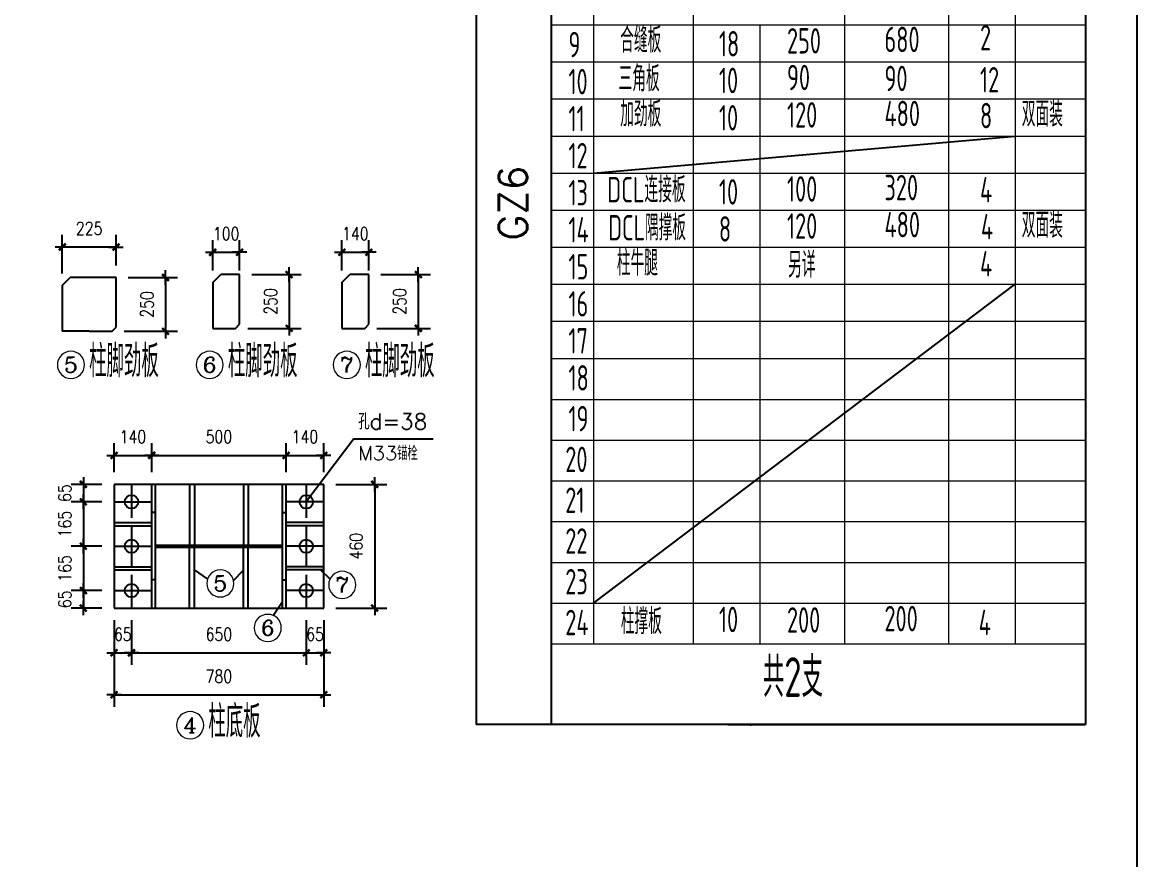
# Model space of a CAD drawing. Header units: millimetres. Extents: x 2451220 to 4527627, y -5186613 to -1639140.
# Drawn here: x 2491681 to 2499972, y -1775874 to -1769647 of the extents above; entities that cross this region are included whole.
import ezdxf
from ezdxf.enums import TextEntityAlignment as Align

# ---------------------------------------------------------------- set-up
doc = ezdxf.new("R2010")
doc.units = ezdxf.units.MM
doc.header["$LTSCALE"] = 1000
doc.header["$PDMODE"] = 34
doc.linetypes.add('CENTER', pattern=[50.8, 31.75, -6.35, 6.35, -6.35])
doc.layers.add('轴线层', color=1, linetype='CENTER', lineweight=15)
doc.layers.add('钢架', color=7, linetype='Continuous', lineweight=25)
doc.styles.add('COMPLEX', font='COMPLEX')
doc.styles.add('DIM_FONT', font='simplex.shx', dxfattribs={"width": 0.8, "bigfont": 'hztxt.shx'})
doc.styles.add('hz', font='gbenor.shx', dxfattribs={"width": 0.75, "height": 100, "bigfont": 'gbcbig.shx'})
doc.styles.get("Standard").update_dxf_attribs({"font": 'txt', "bigfont": 'gbcbig.shx'})
doc.dimstyles.new('WGH(2)', dxfattribs={"dimscale": 1.2, "dimtxt": 100, "dimasz": 0.5, "dimexe": 75, "dimexo": 75, "dimgap": 75, "dimtad": 1, "dimdec": 0, "dimlfac": 0.5, "dimzin": 0, "dimdsep": 46, "dimtxsty": 'DIM_FONT', "dimblk1": '_DIMX', "dimblk2": '_DIMX', "dimsah": 1, "dimcen": 0.09, "dimclrd": 3, "dimclre": 3, "dimclrt": 7, "dimadec": 0, "dimazin": 0, "dimtfac": 1, "dimtdec": 0, "dimtix": 1, "dimtmove": 2, "dimatfit": 3, "dimldrblk": '_DIMX', "dimfxl": 1, "dimtolj": 1, "dimtzin": 0, "dimarcsym": 0})

# ---------------------------------------------------------------- blocks, each defined once
blk = doc.blocks.new('_DIMX')
blk.add_line((-150, 0), (150, 0))
at = {"const_width": 50}
blk.add_lwpolyline([(-70, -70), (70, 70)], dxfattribs=at)
blk = doc.blocks.new('*D2206')
at = {"color": 3, "lineweight": -2}
for p, q in [((2492363.8, -1774093), (2492363.8, -1774425.7)), ((2492493.8, -1774093), (2492493.8, -1774425.7)), ((2492363.4, -1774335.7), (2492363.1, -1774335.7)), ((2492363.8, -1774335.7), (2492493.8, -1774335.7)), ((2492494.1, -1774335.7), (2492494.5, -1774335.7))]:
    blk.add_line(p, q, dxfattribs=at)
at = {"layer": 'Defpoints', "color": 0}
for p in [(2492363.8, -1774003), (2492493.8, -1774003), (2492493.8, -1774335.7)]:
    blk.add_point(p, dxfattribs=at)
at = {"color": 3, "lineweight": -2, "xscale": 0.36, "yscale": 0.36, "zscale": 0.36}
blk.add_blockref('_DIMX', (2492363.8, -1774335.7), dxfattribs=at)
at = {"color": 3, "lineweight": -2, "xscale": 0.36, "yscale": 0.36, "zscale": 0.36, "rotation": 180}
blk.add_blockref('_DIMX', (2492493.8, -1774335.7), dxfattribs=at)
at = {"color": 7, "insert": (2492428.8, -1774197.7), "char_height": 96, "attachment_point": 5, "style": 'DIM_FONT'}
blk.add_mtext('\\A1;65', dxfattribs=at)
blk = doc.blocks.new('*D2207')
at = {"color": 3, "lineweight": -2}
for p, q in [((2492493.8, -1774093), (2492493.8, -1774425.7)), ((2493793.8, -1774093), (2493793.8, -1774425.7)), ((2492494.1, -1774335.7), (2493793.4, -1774335.7))]:
    blk.add_line(p, q, dxfattribs=at)
at = {"layer": 'Defpoints', "color": 0}
for p in [(2492493.8, -1774003), (2493793.8, -1774003), (2493793.8, -1774335.7)]:
    blk.add_point(p, dxfattribs=at)
at = {"color": 3, "lineweight": -2, "xscale": 0.36, "yscale": 0.36, "zscale": 0.36, "rotation": 180}
blk.add_blockref('_DIMX', (2492493.8, -1774335.7), dxfattribs=at)
at = {"color": 3, "lineweight": -2, "xscale": 0.36, "yscale": 0.36, "zscale": 0.36}
blk.add_blockref('_DIMX', (2493793.8, -1774335.7), dxfattribs=at)
at = {"color": 7, "insert": (2493143.8, -1774197.7), "char_height": 96, "attachment_point": 5, "style": 'DIM_FONT'}
blk.add_mtext('\\A1;650', dxfattribs=at)
blk = doc.blocks.new('*D2208')
at = {"color": 3, "lineweight": -2}
for p, q in [((2493793.8, -1774093), (2493793.8, -1774425.7)), ((2493923.8, -1774093), (2493923.8, -1774425.7)), ((2493793.4, -1774335.7), (2493793.1, -1774335.7)), ((2493793.8, -1774335.7), (2493923.8, -1774335.7)), ((2493924.1, -1774335.7), (2493924.5, -1774335.7))]:
    blk.add_line(p, q, dxfattribs=at)
at = {"layer": 'Defpoints', "color": 0}
for p in [(2493793.8, -1774003), (2493923.8, -1774003), (2493923.8, -1774335.7)]:
    blk.add_point(p, dxfattribs=at)
at = {"color": 3, "lineweight": -2, "xscale": 0.36, "yscale": 0.36, "zscale": 0.36}
blk.add_blockref('_DIMX', (2493793.8, -1774335.7), dxfattribs=at)
at = {"color": 3, "lineweight": -2, "xscale": 0.36, "yscale": 0.36, "zscale": 0.36, "rotation": 180}
blk.add_blockref('_DIMX', (2493923.8, -1774335.7), dxfattribs=at)
at = {"color": 7, "insert": (2493858.8, -1774197.7), "char_height": 96, "attachment_point": 5, "style": 'DIM_FONT'}
blk.add_mtext('\\A1;65', dxfattribs=at)
blk = doc.blocks.new('*D2209')
at = {"color": 3, "lineweight": -2}
for p, q in [((2492273.8, -1773083), (2492045.4, -1773083)), ((2492135.4, -1773082.6), (2492135.4, -1773082.2)), ((2492135.4, -1773083), (2492135.4, -1773213)), ((2492273.8, -1773213), (2492045.4, -1773213)), ((2492135.4, -1773213.3), (2492135.4, -1773213.7))]:
    blk.add_line(p, q, dxfattribs=at)
at = {"layer": 'Defpoints', "color": 0}
for p in [(2492363.8, -1773083), (2492135.4, -1773213), (2492363.8, -1773213)]:
    blk.add_point(p, dxfattribs=at)
at = {"color": 3, "lineweight": -2, "xscale": 0.36, "yscale": 0.36, "zscale": 0.36}
for p, rotation in [((2492135.4, -1773083), 270), ((2492135.4, -1773213), 90)]:
    blk.add_blockref('_DIMX', p, dxfattribs=dict(at, rotation=rotation))
at = {"color": 7, "insert": (2491997.4, -1773148), "char_height": 96, "attachment_point": 5, "rotation": 90, "style": 'DIM_FONT'}
blk.add_mtext('\\A1;65', dxfattribs=at)
blk = doc.blocks.new('*D2210')
at = {"color": 3, "lineweight": -2}
for p, q in [((2492273.8, -1773213), (2492045.4, -1773213)), ((2492135.4, -1773212.6), (2492135.4, -1773212.2)), ((2492135.4, -1773213), (2492135.4, -1773543)), ((2492273.8, -1773543), (2492045.4, -1773543)), ((2492135.4, -1773543.3), (2492135.4, -1773543.7))]:
    blk.add_line(p, q, dxfattribs=at)
at = {"layer": 'Defpoints', "color": 0}
for p in [(2492363.8, -1773213), (2492135.4, -1773543), (2492363.8, -1773543)]:
    blk.add_point(p, dxfattribs=at)
at = {"color": 3, "lineweight": -2, "xscale": 0.36, "yscale": 0.36, "zscale": 0.36}
for p, rotation in [((2492135.4, -1773213), 270), ((2492135.4, -1773543), 90)]:
    blk.add_blockref('_DIMX', p, dxfattribs=dict(at, rotation=rotation))
at = {"color": 7, "insert": (2491997.4, -1773378), "char_height": 96, "attachment_point": 5, "rotation": 90, "style": 'DIM_FONT'}
blk.add_mtext('\\A1;165', dxfattribs=at)
blk = doc.blocks.new('*D2211')
at = {"color": 3, "lineweight": -2}
for p, q in [((2492273.8, -1773543), (2492045.4, -1773543)), ((2492135.4, -1773542.6), (2492135.4, -1773542.2)), ((2492135.4, -1773543), (2492135.4, -1773873)), ((2492273.8, -1773873), (2492045.4, -1773873)), ((2492135.4, -1773873.3), (2492135.4, -1773873.7))]:
    blk.add_line(p, q, dxfattribs=at)
at = {"layer": 'Defpoints', "color": 0}
for p in [(2492363.8, -1773543), (2492135.4, -1773873), (2492363.8, -1773873)]:
    blk.add_point(p, dxfattribs=at)
at = {"color": 3, "lineweight": -2, "xscale": 0.36, "yscale": 0.36, "zscale": 0.36}
for p, rotation in [((2492135.4, -1773543), 270), ((2492135.4, -1773873), 90)]:
    blk.add_blockref('_DIMX', p, dxfattribs=dict(at, rotation=rotation))
at = {"color": 7, "insert": (2491997.4, -1773708), "char_height": 96, "attachment_point": 5, "rotation": 90, "style": 'DIM_FONT'}
blk.add_mtext('\\A1;165', dxfattribs=at)
blk = doc.blocks.new('*D2212')
at = {"color": 3, "lineweight": -2}
for p, q in [((2492273.8, -1773873), (2492045.4, -1773873)), ((2492135.4, -1773872.6), (2492135.4, -1773872.2)), ((2492135.4, -1773873), (2492135.4, -1774003)), ((2492273.8, -1774003), (2492045.4, -1774003)), ((2492135.4, -1774003.3), (2492135.4, -1774003.7))]:
    blk.add_line(p, q, dxfattribs=at)
at = {"layer": 'Defpoints', "color": 0}
for p in [(2492363.8, -1773873), (2492135.4, -1774003), (2492363.8, -1774003)]:
    blk.add_point(p, dxfattribs=at)
at = {"color": 3, "lineweight": -2, "xscale": 0.36, "yscale": 0.36, "zscale": 0.36}
for p, rotation in [((2492135.4, -1773873), 270), ((2492135.4, -1774003), 90)]:
    blk.add_blockref('_DIMX', p, dxfattribs=dict(at, rotation=rotation))
at = {"color": 7, "insert": (2491997.4, -1773938), "char_height": 96, "attachment_point": 5, "rotation": 90, "style": 'DIM_FONT'}
blk.add_mtext('\\A1;65', dxfattribs=at)
blk = doc.blocks.new('*D2213')
at = {"color": 3, "lineweight": -2}
for p, q in [((2492363.8, -1772993), (2492363.8, -1772777.3)), ((2492643.8, -1772993), (2492643.8, -1772777.3)), ((2492363.4, -1772867.3), (2492363.1, -1772867.3)), ((2492363.8, -1772867.3), (2492643.8, -1772867.3)), ((2492644.1, -1772867.3), (2492644.5, -1772867.3))]:
    blk.add_line(p, q, dxfattribs=at)
at = {"layer": 'Defpoints', "color": 0}
for p in [(2492643.8, -1772867.3), (2492363.8, -1773083), (2492643.8, -1773083)]:
    blk.add_point(p, dxfattribs=at)
at = {"color": 3, "lineweight": -2, "xscale": 0.36, "yscale": 0.36, "zscale": 0.36}
blk.add_blockref('_DIMX', (2492363.8, -1772867.3), dxfattribs=at)
at = {"color": 3, "lineweight": -2, "xscale": 0.36, "yscale": 0.36, "zscale": 0.36, "rotation": 180}
blk.add_blockref('_DIMX', (2492643.8, -1772867.3), dxfattribs=at)
at = {"color": 7, "insert": (2492503.8, -1772729.3), "char_height": 96, "attachment_point": 5, "style": 'DIM_FONT'}
blk.add_mtext('\\A1;140', dxfattribs=at)
blk = doc.blocks.new('*D2214')
at = {"color": 3, "lineweight": -2}
for p, q in [((2492643.8, -1772993), (2492643.8, -1772777.3)), ((2493643.8, -1772993), (2493643.8, -1772777.3)), ((2492644.1, -1772867.3), (2493643.4, -1772867.3))]:
    blk.add_line(p, q, dxfattribs=at)
at = {"layer": 'Defpoints', "color": 0}
for p in [(2493643.8, -1772867.3), (2492643.8, -1773083), (2493643.8, -1773083)]:
    blk.add_point(p, dxfattribs=at)
at = {"color": 3, "lineweight": -2, "xscale": 0.36, "yscale": 0.36, "zscale": 0.36, "rotation": 180}
blk.add_blockref('_DIMX', (2492643.8, -1772867.3), dxfattribs=at)
at = {"color": 3, "lineweight": -2, "xscale": 0.36, "yscale": 0.36, "zscale": 0.36}
blk.add_blockref('_DIMX', (2493643.8, -1772867.3), dxfattribs=at)
at = {"color": 7, "insert": (2493143.8, -1772729.3), "char_height": 96, "attachment_point": 5, "style": 'DIM_FONT'}
blk.add_mtext('\\A1;500', dxfattribs=at)
blk = doc.blocks.new('*D2215')
at = {"color": 3, "lineweight": -2}
for p, q in [((2493643.8, -1772993), (2493643.8, -1772777.3)), ((2493923.8, -1772993), (2493923.8, -1772777.3)), ((2493643.4, -1772867.3), (2493643.1, -1772867.3)), ((2493643.8, -1772867.3), (2493923.8, -1772867.3)), ((2493924.1, -1772867.3), (2493924.5, -1772867.3))]:
    blk.add_line(p, q, dxfattribs=at)
at = {"layer": 'Defpoints', "color": 0}
for p in [(2493923.8, -1772867.3), (2493643.8, -1773083), (2493923.8, -1773083)]:
    blk.add_point(p, dxfattribs=at)
at = {"color": 3, "lineweight": -2, "xscale": 0.36, "yscale": 0.36, "zscale": 0.36}
blk.add_blockref('_DIMX', (2493643.8, -1772867.3), dxfattribs=at)
at = {"color": 3, "lineweight": -2, "xscale": 0.36, "yscale": 0.36, "zscale": 0.36, "rotation": 180}
blk.add_blockref('_DIMX', (2493923.8, -1772867.3), dxfattribs=at)
at = {"color": 7, "insert": (2493783.8, -1772729.3), "char_height": 96, "attachment_point": 5, "style": 'DIM_FONT'}
blk.add_mtext('\\A1;140', dxfattribs=at)
blk = doc.blocks.new('*D2216')
at = {"color": 3, "lineweight": -2}
for p, q in [((2494013.8, -1773083), (2494392.8, -1773083)), ((2494302.8, -1773083.3), (2494302.8, -1774002.6)), ((2494013.8, -1774003), (2494392.8, -1774003))]:
    blk.add_line(p, q, dxfattribs=at)
at = {"layer": 'Defpoints', "color": 0}
for p in [(2493923.8, -1773083), (2493923.8, -1774003), (2494302.8, -1774003)]:
    blk.add_point(p, dxfattribs=at)
at = {"color": 3, "lineweight": -2, "xscale": 0.36, "yscale": 0.36, "zscale": 0.36}
for p, rotation in [((2494302.8, -1773083), 90), ((2494302.8, -1774003), 270)]:
    blk.add_blockref('_DIMX', p, dxfattribs=dict(at, rotation=rotation))
at = {"color": 7, "insert": (2494164.8, -1773543), "char_height": 96, "attachment_point": 5, "rotation": 90, "style": 'DIM_FONT'}
blk.add_mtext('\\A1;460', dxfattribs=at)
blk = doc.blocks.new('*D2217')
at = {"color": 3, "lineweight": -2}
for p, q in [((2492363.8, -1774093), (2492363.8, -1774738.1)), ((2493923.8, -1774093), (2493923.8, -1774738.1)), ((2492364.1, -1774648.1), (2493923.4, -1774648.1))]:
    blk.add_line(p, q, dxfattribs=at)
at = {"layer": 'Defpoints', "color": 0}
for p in [(2492363.8, -1774003), (2493923.8, -1774003), (2493923.8, -1774648.1)]:
    blk.add_point(p, dxfattribs=at)
at = {"color": 3, "lineweight": -2, "xscale": 0.36, "yscale": 0.36, "zscale": 0.36, "rotation": 180}
blk.add_blockref('_DIMX', (2492363.8, -1774648.1), dxfattribs=at)
at = {"color": 3, "lineweight": -2, "xscale": 0.36, "yscale": 0.36, "zscale": 0.36}
blk.add_blockref('_DIMX', (2493923.8, -1774648.1), dxfattribs=at)
at = {"color": 7, "insert": (2493143.8, -1774510.1), "char_height": 96, "attachment_point": 5, "style": 'DIM_FONT'}
blk.add_mtext('\\A1;780', dxfattribs=at)
blk = doc.blocks.new('*D2232')
at = {"color": 3, "lineweight": -2}
for p, q in [((2492468.6, -1771544.9), (2492837.1, -1771544.9)), ((2492747.1, -1771545.2), (2492747.1, -1771944.5)), ((2492438.6, -1771944.9), (2492837.1, -1771944.9))]:
    blk.add_line(p, q, dxfattribs=at)
at = {"layer": 'Defpoints', "color": 0}
for p in [(2492378.6, -1771544.9), (2492348.6, -1771944.9), (2492747.1, -1771944.9)]:
    blk.add_point(p, dxfattribs=at)
at = {"color": 3, "lineweight": -2, "xscale": 0.36, "yscale": 0.36, "zscale": 0.36}
for p, rotation in [((2492747.1, -1771544.9), 90), ((2492747.1, -1771944.9), 270)]:
    blk.add_blockref('_DIMX', p, dxfattribs=dict(at, rotation=rotation))
at = {"color": 7, "insert": (2492609.1, -1771744.9), "char_height": 96, "attachment_point": 5, "rotation": 90, "style": 'DIM_FONT'}
blk.add_mtext('\\A1;250', dxfattribs=at)
blk = doc.blocks.new('*D2233')
at = {"color": 3, "lineweight": -2}
for p, q in [((2493387.9, -1771522.9), (2493756.4, -1771522.9)), ((2493666.4, -1771523.3), (2493666.4, -1771922.5)), ((2493357.9, -1771922.9), (2493756.4, -1771922.9))]:
    blk.add_line(p, q, dxfattribs=at)
at = {"layer": 'Defpoints', "color": 0}
for p in [(2493297.9, -1771522.9), (2493267.9, -1771922.9), (2493666.4, -1771922.9)]:
    blk.add_point(p, dxfattribs=at)
at = {"color": 3, "lineweight": -2, "xscale": 0.36, "yscale": 0.36, "zscale": 0.36}
for p, rotation in [((2493666.4, -1771522.9), 90), ((2493666.4, -1771922.9), 270)]:
    blk.add_blockref('_DIMX', p, dxfattribs=dict(at, rotation=rotation))
at = {"color": 7, "insert": (2493528.4, -1771722.9), "char_height": 96, "attachment_point": 5, "rotation": 90, "style": 'DIM_FONT'}
blk.add_mtext('\\A1;250', dxfattribs=at)
blk = doc.blocks.new('*D2234')
at = {"color": 3, "lineweight": -2}
for p, q in [((2493097.9, -1771492.9), (2493097.9, -1771267.3)), ((2493297.9, -1771492.9), (2493297.9, -1771267.3)), ((2493097.5, -1771357.3), (2493097.2, -1771357.3)), ((2493097.9, -1771357.3), (2493297.9, -1771357.3)), ((2493298.3, -1771357.3), (2493298.6, -1771357.3))]:
    blk.add_line(p, q, dxfattribs=at)
at = {"layer": 'Defpoints', "color": 0}
for p in [(2493297.9, -1771357.3), (2493097.9, -1771582.9), (2493297.9, -1771582.9)]:
    blk.add_point(p, dxfattribs=at)
at = {"color": 3, "lineweight": -2, "xscale": 0.36, "yscale": 0.36, "zscale": 0.36}
blk.add_blockref('_DIMX', (2493097.9, -1771357.3), dxfattribs=at)
at = {"color": 3, "lineweight": -2, "xscale": 0.36, "yscale": 0.36, "zscale": 0.36, "rotation": 180}
blk.add_blockref('_DIMX', (2493297.9, -1771357.3), dxfattribs=at)
at = {"color": 7, "insert": (2493197.9, -1771219.3), "char_height": 96, "attachment_point": 5, "style": 'DIM_FONT'}
blk.add_mtext('\\A1;100', dxfattribs=at)
blk = doc.blocks.new('*D2235')
at = {"color": 3, "lineweight": -2}
for p, q in [((2491978.6, -1771514.9), (2491978.6, -1771228)), ((2492378.6, -1771454.9), (2492378.6, -1771228)), ((2492378.3, -1771318), (2491979, -1771318))]:
    blk.add_line(p, q, dxfattribs=at)
at = {"layer": 'Defpoints', "color": 0}
for p in [(2491978.6, -1771318), (2492378.6, -1771544.9), (2491978.6, -1771604.9)]:
    blk.add_point(p, dxfattribs=at)
at = {"color": 3, "lineweight": -2, "xscale": 0.36, "yscale": 0.36, "zscale": 0.36, "rotation": 180}
blk.add_blockref('_DIMX', (2491978.6, -1771318), dxfattribs=at)
at = {"color": 3, "lineweight": -2, "xscale": 0.36, "yscale": 0.36, "zscale": 0.36}
blk.add_blockref('_DIMX', (2492378.6, -1771318), dxfattribs=at)
at = {"color": 7, "insert": (2492178.6, -1771180), "char_height": 96, "attachment_point": 5, "style": 'DIM_FONT'}
blk.add_mtext('\\A1;225', dxfattribs=at)
blk = doc.blocks.new('*D2236')
at = {"color": 3, "lineweight": -2}
for p, q in [((2494349, -1771522.9), (2494717.5, -1771522.9)), ((2494627.5, -1771523.3), (2494627.5, -1771922.5)), ((2494319, -1771922.9), (2494717.5, -1771922.9))]:
    blk.add_line(p, q, dxfattribs=at)
at = {"layer": 'Defpoints', "color": 0}
for p in [(2494259, -1771522.9), (2494229, -1771922.9), (2494627.5, -1771922.9)]:
    blk.add_point(p, dxfattribs=at)
at = {"color": 3, "lineweight": -2, "xscale": 0.36, "yscale": 0.36, "zscale": 0.36}
for p, rotation in [((2494627.5, -1771522.9), 90), ((2494627.5, -1771922.9), 270)]:
    blk.add_blockref('_DIMX', p, dxfattribs=dict(at, rotation=rotation))
at = {"color": 7, "insert": (2494489.5, -1771722.9), "char_height": 96, "attachment_point": 5, "rotation": 90, "style": 'DIM_FONT'}
blk.add_mtext('\\A1;250', dxfattribs=at)
blk = doc.blocks.new('*D2237')
at = {"color": 3, "lineweight": -2}
for p, q in [((2494059, -1771492.9), (2494059, -1771267.3)), ((2494259, -1771492.9), (2494259, -1771267.3)), ((2494058.6, -1771357.3), (2494058.3, -1771357.3)), ((2494059, -1771357.3), (2494259, -1771357.3)), ((2494259.3, -1771357.3), (2494259.7, -1771357.3))]:
    blk.add_line(p, q, dxfattribs=at)
at = {"layer": 'Defpoints', "color": 0}
for p in [(2494259, -1771357.3), (2494059, -1771582.9), (2494259, -1771582.9)]:
    blk.add_point(p, dxfattribs=at)
at = {"color": 3, "lineweight": -2, "xscale": 0.36, "yscale": 0.36, "zscale": 0.36}
blk.add_blockref('_DIMX', (2494059, -1771357.3), dxfattribs=at)
at = {"color": 3, "lineweight": -2, "xscale": 0.36, "yscale": 0.36, "zscale": 0.36, "rotation": 180}
blk.add_blockref('_DIMX', (2494259, -1771357.3), dxfattribs=at)
at = {"color": 7, "insert": (2494159, -1771219.3), "char_height": 96, "attachment_point": 5, "style": 'DIM_FONT'}
blk.add_mtext('\\A1;140', dxfattribs=at)
blk = doc.blocks.new('轴线标号')
at = {"lineweight": 13}
blk.add_circle((0, 0), 0.5, dxfattribs=at)
at = {"layer": '钢架', "lineweight": 13, "style": 'COMPLEX', "width": 1.041667}
blk.add_attdef('A', text='', height=0.56, dxfattribs=at).set_placement((-0.25, -0.28), (0.25, -0.28), align=Align.FIT)

msp = doc.modelspace()

# ---------------------------------------------------------------- linework, layer by layer
at = {"color": 1}
for p, q in [((2495058.8, -1766822), (2495058.8, -1774869.8)), ((2495617.8, -1774869.8), (2495617.8, -1767462.7))]:
    msp.add_line(p, q, dxfattribs=at)
for p, q in [((2499592, -1766822), (2499592, -1774869.8)), ((2495929.8, -1770767.8), (2499068, -1770492.4)), ((2491978.6, -1771604.9), (2492038.6, -1771544.9)), ((2492378.6, -1771544.9), (2492038.6, -1771544.9)), ((2492378.6, -1771914.9), (2492378.6, -1771544.9)), ((2493097.9, -1771582.9), (2493157.9, -1771522.9)), ((2493297.9, -1771522.9), (2493157.9, -1771522.9)), ((2493297.9, -1771892.9), (2493297.9, -1771522.9)), ((2494059, -1771582.9), (2494119, -1771522.9)), ((2494259, -1771522.9), (2494119, -1771522.9)), ((2494259, -1771892.9), (2494259, -1771522.9)), ((2491978.6, -1771604.9), (2491978.6, -1771944.9)), ((2493097.9, -1771582.9), (2493097.9, -1771922.9)), ((2494059, -1771582.9), (2494059, -1771922.9)), ((2495929.8, -1773966.7), (2499068, -1771594.1)), ((2493267.9, -1771922.9), (2493297.9, -1771892.9)), ((2494229, -1771922.9), (2494259, -1771892.9)), ((2492178.6, -1771944.9), (2491978.6, -1771944.9)), ((2492178.6, -1771944.9), (2492348.6, -1771944.9)), ((2492348.6, -1771944.9), (2492378.6, -1771914.9)), ((2493097.9, -1771922.9), (2493267.9, -1771922.9)), ((2494059, -1771922.9), (2494229, -1771922.9)), ((2494148.1, -1772743.3), (2493793.8, -1773213)), ((2494148.1, -1772743.3), (2494736.9, -1772743.3)), ((2492363.8, -1773083), (2492363.8, -1774003)), ((2493923.8, -1773083), (2492363.8, -1773083)), ((2492493.8, -1773083), (2492493.8, -1773331)), ((2492643.8, -1774003), (2492643.8, -1773083)), ((2492671.8, -1774003), (2492671.8, -1773083)), ((2492925.8, -1773083), (2492925.8, -1773535)), ((2492961.8, -1773083), (2492961.8, -1773535)), ((2493325.8, -1773083), (2493325.8, -1773535)), ((2493361.8, -1773083), (2493361.8, -1773535)), ((2493615.8, -1774003), (2493615.8, -1773083)), ((2493643.8, -1774003), (2493643.8, -1773083)), ((2493793.8, -1773083), (2493793.8, -1773331)), ((2493923.8, -1774003), (2493923.8, -1773083)), ((2492363.8, -1773213), (2492643.8, -1773213)), ((2493923.8, -1773213), (2493643.8, -1773213)), ((2492671.8, -1773293), (2492643.8, -1773293)), ((2493615.8, -1773293), (2493643.8, -1773293)), ((2492363.8, -1773366.6), (2492643.8, -1773366.6)), ((2492363.8, -1773390.6), (2492643.8, -1773390.6)), ((2492493.8, -1773390.6), (2492493.8, -1773695.3)), ((2493923.8, -1773366.6), (2493643.8, -1773366.6)), ((2493923.8, -1773390.6), (2493643.8, -1773390.6)), ((2493793.8, -1773390.6), (2493793.8, -1773695.3)), ((2492363.8, -1773543), (2492643.8, -1773543)), ((2492671.8, -1773535), (2493615.8, -1773535)), ((2492671.8, -1773551), (2493615.8, -1773551)), ((2492925.8, -1774003), (2492925.8, -1773551)), ((2492961.8, -1774003), (2492961.8, -1773551)), ((2493325.8, -1774003), (2493325.8, -1773551)), ((2493361.8, -1774003), (2493361.8, -1773551)), ((2493923.8, -1773543), (2493643.8, -1773543)), ((2492363.8, -1773695.3), (2492643.8, -1773695.3)), ((2492363.8, -1773719.3), (2492643.8, -1773719.3)), ((2493059.3, -1773786.7), (2492961.8, -1773717.5)), ((2493253.4, -1773798.7), (2493325.8, -1773721.1)), ((2493923.8, -1773695.3), (2493643.8, -1773695.3)), ((2493923.8, -1773719.3), (2493643.8, -1773719.3)), ((2493970.5, -1773787.3), (2493899.9, -1773719.3)), ((2492493.8, -1773755), (2492493.8, -1774003)), ((2492671.8, -1773793), (2492643.8, -1773793)), ((2493615.8, -1773793), (2493643.8, -1773793)), ((2493793.8, -1773755), (2493793.8, -1774003)), ((2492363.8, -1773873), (2492643.8, -1773873)), ((2493923.8, -1773873), (2493643.8, -1773873)), ((2493548.1, -1774058.3), (2493615.8, -1773953.6)), ((2492363.8, -1774003), (2493923.8, -1774003)), ((2496930.8, -1774869.8), (2499592, -1774869.8))]:
    msp.add_line(p, q)
at = {"lineweight": -3}
msp.add_line((2499592, -1774869.8), (2495058.8, -1774869.8), dxfattribs=at)
msp.add_lwpolyline([(2499972, -1776042.3), (2483552.7, -1776042.3), (2483552.7, -1763085.3), (2499972, -1763085.3)], close=True)
for centre in [(2492493.8, -1773213), (2493793.8, -1773213), (2492493.8, -1773543), (2493793.8, -1773543), (2492493.8, -1773873), (2493793.8, -1773873)]:
    msp.add_circle(centre, 50)
at = {"layer": '钢架', "lineweight": 13}
for p, q in [((2495929.8, -1766822), (2495929.8, -1774269.9)), ((2496673.4, -1766822), (2496673.4, -1772475.9)), ((2497798.8, -1766822), (2497798.8, -1772754)), ((2498572.8, -1766822), (2498572.8, -1774269.9)), ((2499068, -1766822), (2499068, -1774269.9)), ((2495617.8, -1769666.1), (2499592, -1769666.1)), ((2497169.3, -1769666.1), (2497169.3, -1770217)), ((2495617.8, -1769941.6), (2499592, -1769941.6)), ((2495617.8, -1770217), (2499592, -1770217)), ((2495617.8, -1770217), (2499592, -1770217)), ((2495617.8, -1770217), (2499592, -1770217)), ((2495617.8, -1770217), (2499592, -1770217)), ((2497169.3, -1770217), (2497169.3, -1772420.7)), ((2497169.3, -1770217), (2497169.3, -1774269.9)), ((2495617.8, -1770492.4), (2499592, -1770492.4)), ((2495617.8, -1770492.4), (2499592, -1770492.4)), ((2495617.8, -1770767.8), (2499592, -1770767.8)), ((2495617.8, -1770767.8), (2499592, -1770767.8)), ((2495617.8, -1770767.8), (2499592, -1770767.8)), ((2495617.8, -1770767.8), (2499592, -1770767.8)), ((2497169.3, -1770995.7), (2497169.3, -1771017.8)), ((2495617.8, -1771043.3), (2499592, -1771043.3)), ((2495617.8, -1771043.3), (2499592, -1771043.3)), ((2495617.8, -1771318.7), (2499592, -1771318.7)), ((2495617.8, -1771318.7), (2499592, -1771318.7)), ((2495617.8, -1771318.7), (2499592, -1771318.7)), ((2495617.8, -1771318.7), (2499592, -1771318.7)), ((2495617.8, -1771594.1), (2499592, -1771594.1)), ((2495617.8, -1771594.1), (2499592, -1771594.1)), ((2495617.8, -1771594.1), (2499592, -1771594.1)), ((2495617.8, -1771594.1), (2499592, -1771594.1)), ((2495617.8, -1771869.5), (2499592, -1771869.5)), ((2495617.8, -1771869.5), (2499592, -1771869.5)), ((2495617.8, -1771869.5), (2499592, -1771869.5)), ((2495617.8, -1771869.5), (2499592, -1771869.5)), ((2495617.8, -1772147.6), (2499592, -1772147.6)), ((2495617.8, -1772450.8), (2499592, -1772450.8)), ((2495617.8, -1772450.8), (2499592, -1772450.8)), ((2495617.8, -1772450.8), (2499592, -1772450.8)), ((2495617.8, -1772450.8), (2499592, -1772450.8)), ((2495617.8, -1772450.8), (2499592, -1772450.8)), ((2496673.4, -1772475.9), (2496673.4, -1774269.9)), ((2495617.8, -1772754), (2499592, -1772754)), ((2497798.8, -1772746.6), (2497798.8, -1774269.9)), ((2497798.8, -1772754), (2497798.8, -1774269.9)), ((2495617.8, -1773057.2), (2499592, -1773057.2)), ((2497798.8, -1773049.8), (2497798.8, -1774269.9)), ((2495617.8, -1773360.4), (2499592, -1773360.4)), ((2495617.8, -1773360.4), (2499592, -1773360.4)), ((2497798.8, -1773360.4), (2497798.8, -1773987.9)), ((2495617.8, -1773663.5), (2499592, -1773663.5)), ((2495617.8, -1773966.7), (2499592, -1773966.7)), ((2497798.8, -1773959.4), (2497798.8, -1774268)), ((2497798.8, -1774184.1), (2497798.8, -1774192.8)), ((2495617.8, -1774269.9), (2499592, -1774269.9)), ((2497098, -1774869.8), (2497098, -1774878.5))]:
    msp.add_line(p, q, dxfattribs=at)

# ---------------------------------------------------------------- block references
ref = msp.add_blockref('轴线标号', (2492043.1, -1772194.4), dxfattribs=dict(xscale=-201.8218843135983, yscale=201.8218843135983, zscale=201.8218843136332))
ref.add_attrib('A', '5', dxfattribs={"layer": '钢架', "lineweight": 13, "height": 113, "style": 'COMPLEX', "width": 1.339286}).set_placement((2491992.7, -1772250.9), (2492093.6, -1772250.9), align=Align.FIT)
ref = msp.add_blockref('轴线标号', (2493075.3, -1772194.4), dxfattribs=dict(xscale=-201.8218843135983, yscale=201.8218843135983, zscale=201.8218843136332))
ref.add_attrib('A', '6', dxfattribs={"layer": '钢架', "lineweight": 13, "height": 113, "style": 'COMPLEX', "width": 1.339286}).set_placement((2493024.9, -1772250.9), (2493125.8, -1772250.9), align=Align.FIT)
ref = msp.add_blockref('轴线标号', (2494095.3, -1772194.4), dxfattribs=dict(xscale=-201.8218843135983, yscale=201.8218843135983, zscale=201.8218843136332))
ref.add_attrib('A', '7', dxfattribs={"layer": '钢架', "lineweight": 13, "height": 113, "style": 'COMPLEX', "width": 1.339286}).set_placement((2494044.9, -1772250.9), (2494145.8, -1772250.9), align=Align.FIT)
ref = msp.add_blockref('轴线标号', (2493154.7, -1773819.8), dxfattribs=dict(xscale=-201.8218843135983, yscale=201.8218843135983, zscale=201.8218843136332))
ref.add_attrib('A', '5', dxfattribs={"layer": '钢架', "lineweight": 13, "height": 113, "style": 'COMPLEX', "width": 1.339286}).set_placement((2493104.2, -1773876.3), (2493205.1, -1773876.3), align=Align.FIT)
ref = msp.add_blockref('轴线标号', (2494061.6, -1773830.6), dxfattribs=dict(xscale=-201.8218843135983, yscale=201.8218843135983, zscale=201.8218843136332))
ref.add_attrib('A', '7', dxfattribs={"layer": '钢架', "lineweight": 13, "height": 113, "style": 'COMPLEX', "width": 1.339286}).set_placement((2494011.2, -1773887.1), (2494112.1, -1773887.1), align=Align.FIT)
ref = msp.add_blockref('轴线标号', (2493507.4, -1774150.6), dxfattribs=dict(xscale=-201.8218843135983, yscale=201.8218843135983, zscale=201.8218843136332))
ref.add_attrib('A', '6', dxfattribs={"layer": '钢架', "lineweight": 13, "height": 113, "style": 'COMPLEX', "width": 1.339286}).set_placement((2493456.9, -1774207.1), (2493557.8, -1774207.1), align=Align.FIT)
ref = msp.add_blockref('轴线标号', (2492929.8, -1774874.3), dxfattribs=dict(xscale=-201.8218843135983, yscale=201.8218843135983, zscale=201.8218843136332))
ref.add_attrib('A', '4', dxfattribs={"layer": '钢架', "lineweight": 13, "height": 113, "style": 'COMPLEX', "width": 1.171875}).set_placement((2492879.4, -1774930.8), (2492980.3, -1774930.8), align=Align.FIT)

# ---------------------------------------------------------------- texts
at = {"layer": '轴线层', "color": 4, "linetype": 'ByBlock', "insert": (2495225.8, -1771269.1), "char_height": 212.47, "attachment_point": 1, "rotation": 90}
msp.add_mtext_dynamic_manual_height_columns('GZ6', width=1139.904, gutter_width=12.5, heights=[0], dxfattribs=at).dxf.set("width", 1245.869)
at = {"layer": '轴线层', "color": 0, "linetype": 'ByBlock', "attachment_point": 1}
for s, insert, char_height, own_width in [('孔d=38', (2494180.4, -1772556.7), 117.6, 1446.473), ('M33锚栓', (2494179.8, -1772798.2), 105.84, 1301.826)]:
    msp.add_mtext_dynamic_manual_height_columns(s, width=1506.743, gutter_width=12.5, heights=[336], dxfattribs=dict(at, insert=insert, char_height=char_height)).dxf.set("width", own_width)
at = {"layer": '钢架', "lineweight": 13, "attachment_point": 1, "style": 'hz'}
for s, insert, char_height, width in [('合缝板', (2496129.4, -1769683.2), 188.86, 774.007), ('\\pi400,t600;    2', (2498099.1, -1769667), 188.863, 1172.138), ('9', (2495744.3, -1769717.8), 188.9, 774.007), ('\\pi400,t600;    18', (2496156.5, -1769711.9), 188.863, 1172.138), ('\\pi400,t600;    250', (2496662.9, -1769690.1), 188.863, 1172.138), ('\\pi400,t600;    680', (2497388.2, -1769679.8), 188.863, 1172.138), ('10', (2495744.3, -1769993.3), 188.86, 774.007), (' 三角板', (2496040.3, -1769971.5), 188.86, 774.007), ('\\pi400,t600;    10', (2496156.5, -1769984.7), 188.863, 1172.138), ('\\pi400,t600;    90', (2496662.9, -1769962.9), 188.863, 1172.138), ('\\pi400,t600;    90', (2497388.2, -1769970), 188.863, 1172.138), ('\\pi400,t600;   12', (2498175.5, -1769979.4), 188.863, 1172.138), ('加劲板', (2496129.4, -1770234), 188.86, 774.007), ('\\pi400,t600;    120', (2496662.9, -1770240.9), 188.863, 1172.138), ('\\pi400,t600;    480', (2497388.2, -1770230.6), 188.863, 1172.138), ('\\pi400,t600;    8', (2498098.9, -1770246.2), 188.863, 1172.138), ('双面装', (2499117, -1770234), 188.86, 774.007), ('11', (2495744.3, -1770268.7), 188.86, 774.007), ('\\pi400,t600;    10', (2496156.5, -1770262.7), 188.863, 1172.138), ('12', (2495744.3, -1770544.1), 188.86, 774.007), ('13', (2495744.3, -1770819.5), 188.86, 774.007), ('DCL连接板', (2496032.7, -1770797.2), 188.86, 774.007), ('\\pi400,t600;    10', (2496156.5, -1770813.6), 188.863, 1172.138), ('\\pi400,t600;    100', (2496662.9, -1770791.8), 188.863, 1172.138), ('\\pi400,t600;    320', (2497388.2, -1770781.5), 188.863, 1172.138), ('\\pi400,t600;    4', (2498098.9, -1770797.1), 188.863, 1172.138), ('DCL隅撑板', (2496039.4, -1771080.6), 187.5, 967.509), ('\\pi400,t600;    120', (2496662.9, -1771067.2), 188.863, 1172.138), ('\\pi400,t600;    480', (2497388.2, -1771056.9), 188.863, 1172.138), ('\\pi400,t600;     4', (2498028.9, -1771072.5), 188.863, 1172.138), ('双面装', (2499117, -1771060.3), 188.86, 774.007), ('14', (2495744.3, -1771095), 188.86, 774.007), ('\\pi400,t600;    8', (2496156.5, -1771089), 188.863, 1172.138), (' 柱牛腿', (2496027.2, -1771342.4), 188.86, 774.007), ('15', (2495744.3, -1771370.4), 188.86, 774.007), (' 另详', (2497301.6, -1771356.5), 188.86, 774.007), ('\\pi400,t600;    4', (2498098.9, -1771347.9), 188.863, 1172.138), ('16', (2495744.3, -1771645.8), 188.86, 774.007), ('17', (2495744.3, -1771921.2), 188.86, 774.007), ('柱脚劲板', (2492178.2, -1772046.4), 240, 983.576), ('柱脚劲板', (2493210.4, -1772046.4), 240, 983.576), ('柱脚劲板', (2494230.4, -1772046.4), 240, 983.576), ('18', (2495744.3, -1772196.7), 188.86, 774.007), ('19', (2495744.3, -1772499.9), 188.86, 774.007), ('20', (2495720.9, -1772803.1), 188.86, 774.007), ('21', (2495720.9, -1773106.3), 188.86, 774.007), ('22', (2495720.9, -1773409.5), 188.86, 774.007), ('23', (2495720.9, -1773712.6), 188.86, 774.007), ('24', (2495720.9, -1774015.8), 188.86, 774.007), ('  柱撑板', (2495980.3, -1774008), 188.86, 774.007), ('\\pi400,t600;    10', (2496156.5, -1773993.4), 188.863, 1172.138), ('\\pi400,t600;    200', (2496662.9, -1773997.4), 188.863, 1172.138), ('\\pi400,t600;    200', (2497388.2, -1773987.2), 188.863, 1172.138), ('\\pi400,t600;  4', (2498242.6, -1774015.5), 188.863, 1172.138), ('共2支', (2497190.5, -1774368.8), 295.1, 946.647), ('柱底板', (2493064.9, -1774726.3), 240, 983.576)]:
    msp.add_mtext(s, dxfattribs=dict(at, insert=insert, char_height=char_height, width=width))

# ---------------------------------------------------------------- dimensions: what is measured, and where the dimension line sits
for base, p1, p2, text, picture, middle in [((2491978.6, -1771318), (2492378.6, -1771544.9), (2491978.6, -1771604.9), '225', '*D2235', (2492178.6, -1771180)), ((2493297.9, -1771357.3), (2493097.9, -1771582.9), (2493297.9, -1771582.9), '100', '*D2234', (2493197.9, -1771219.3)), ((2494259, -1771357.3), (2494059, -1771582.9), (2494259, -1771582.9), '140', '*D2237', (2494159, -1771219.3))]:
    dim = msp.add_linear_dim(base=base, p1=p1, p2=p2, text=text, dimstyle='WGH(2)', override={"dimtxt": 80, "dimasz": 0.3})
    dim.commit()
    dim.dimension.update_dxf_attribs({"geometry": picture, "text_midpoint": middle})
for base, p1, p2, picture, middle in [((2492747.1, -1771944.9), (2492378.6, -1771544.9), (2492348.6, -1771944.9), '*D2232', (2492609.1, -1771744.9)), ((2493666.4, -1771922.9), (2493297.9, -1771522.9), (2493267.9, -1771922.9), '*D2233', (2493528.4, -1771722.9)), ((2494627.5, -1771922.9), (2494259, -1771522.9), (2494229, -1771922.9), '*D2236', (2494489.5, -1771722.9))]:
    dim = msp.add_linear_dim(base=base, p1=p1, p2=p2, angle=90, text='250', dimstyle='WGH(2)', override={"dimtxt": 80, "dimasz": 0.3})
    dim.commit()
    dim.dimension.update_dxf_attribs({"geometry": picture, "text_midpoint": middle})
for base, p1, p2, picture, middle in [((2492643.8, -1772867.3), (2492363.8, -1773083), (2492643.8, -1773083), '*D2213', (2492503.8, -1772729.3)), ((2493643.8, -1772867.3), (2492643.8, -1773083), (2493643.8, -1773083), '*D2214', (2493143.8, -1772729.3)), ((2493923.8, -1772867.3), (2493643.8, -1773083), (2493923.8, -1773083), '*D2215', (2493783.8, -1772729.3)), ((2492493.8, -1774335.7), (2492363.8, -1774003), (2492493.8, -1774003), '*D2206', (2492428.8, -1774197.7)), ((2493923.8, -1774648.1), (2492363.8, -1774003), (2493923.8, -1774003), '*D2217', (2493143.8, -1774510.1)), ((2493793.8, -1774335.7), (2492493.8, -1774003), (2493793.8, -1774003), '*D2207', (2493143.8, -1774197.7)), ((2493923.8, -1774335.7), (2493793.8, -1774003), (2493923.8, -1774003), '*D2208', (2493858.8, -1774197.7))]:
    dim = msp.add_linear_dim(base=base, p1=p1, p2=p2, dimstyle='WGH(2)', override={"dimtxt": 80, "dimasz": 0.3})
    dim.commit()
    dim.dimension.update_dxf_attribs({"geometry": picture, "text_midpoint": middle})
for base, p1, p2, picture, middle in [((2492135.4, -1773213), (2492363.8, -1773083), (2492363.8, -1773213), '*D2209', (2491997.4, -1773148)), ((2494302.8, -1774003), (2493923.8, -1773083), (2493923.8, -1774003), '*D2216', (2494164.8, -1773543)), ((2492135.4, -1773543), (2492363.8, -1773213), (2492363.8, -1773543), '*D2210', (2491997.4, -1773378)), ((2492135.4, -1773873), (2492363.8, -1773543), (2492363.8, -1773873), '*D2211', (2491997.4, -1773708)), ((2492135.4, -1774003), (2492363.8, -1773873), (2492363.8, -1774003), '*D2212', (2491997.4, -1773938))]:
    dim = msp.add_linear_dim(base=base, p1=p1, p2=p2, angle=90, dimstyle='WGH(2)', override={"dimtxt": 80, "dimasz": 0.3})
    dim.commit()
    dim.dimension.update_dxf_attribs({"geometry": picture, "text_midpoint": middle})

doc.saveas('drawing.dxf')
